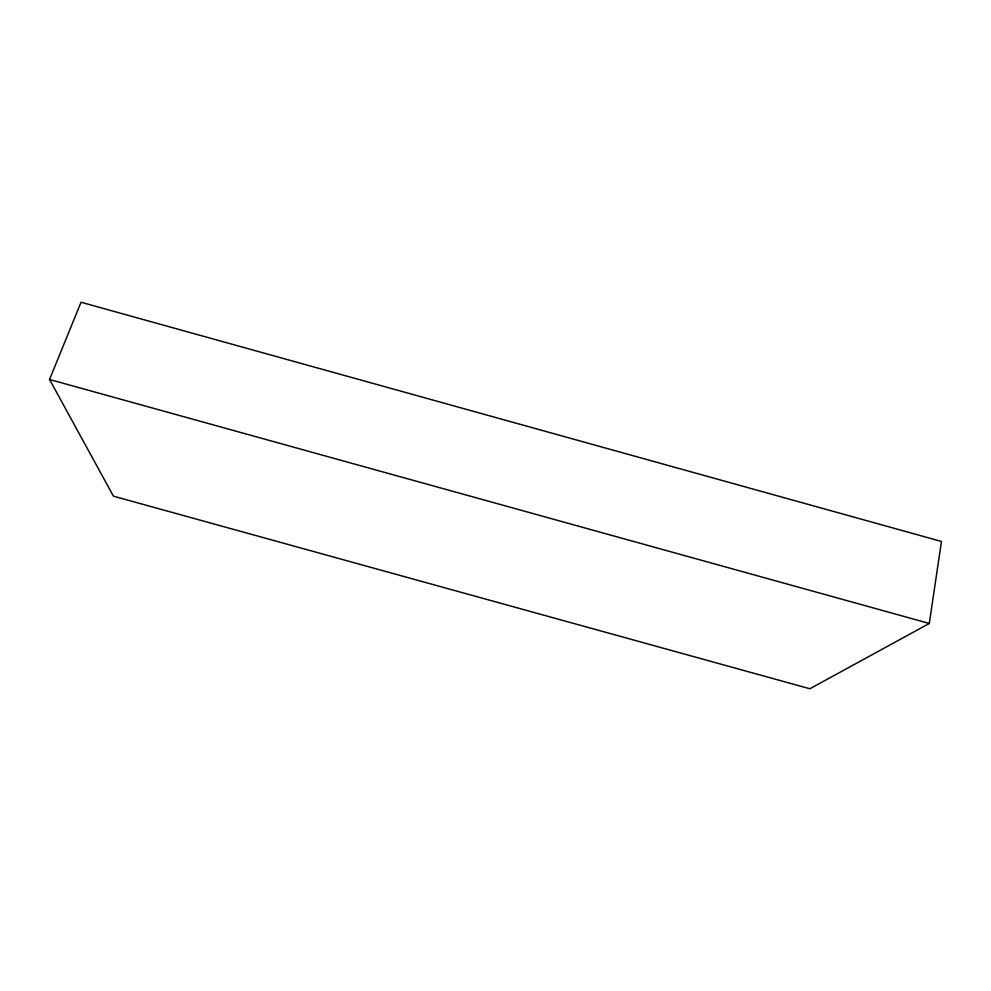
<?xml version="1.0" encoding="UTF-8"?>
<svg xmlns="http://www.w3.org/2000/svg" width="991" height="991" viewBox="0 0 991 991"><rect width="100%" height="100%" fill="white"/><g stroke="black" fill="none" stroke-linecap="round" stroke-linejoin="round"><path stroke-width="1.49" d="M929.31 623.463L941.45 541.445L81.039 302.243L49.55 379.479L113.432 496.169L809.87 688.757L929.31 623.463L49.55 379.479"/></g></svg>
